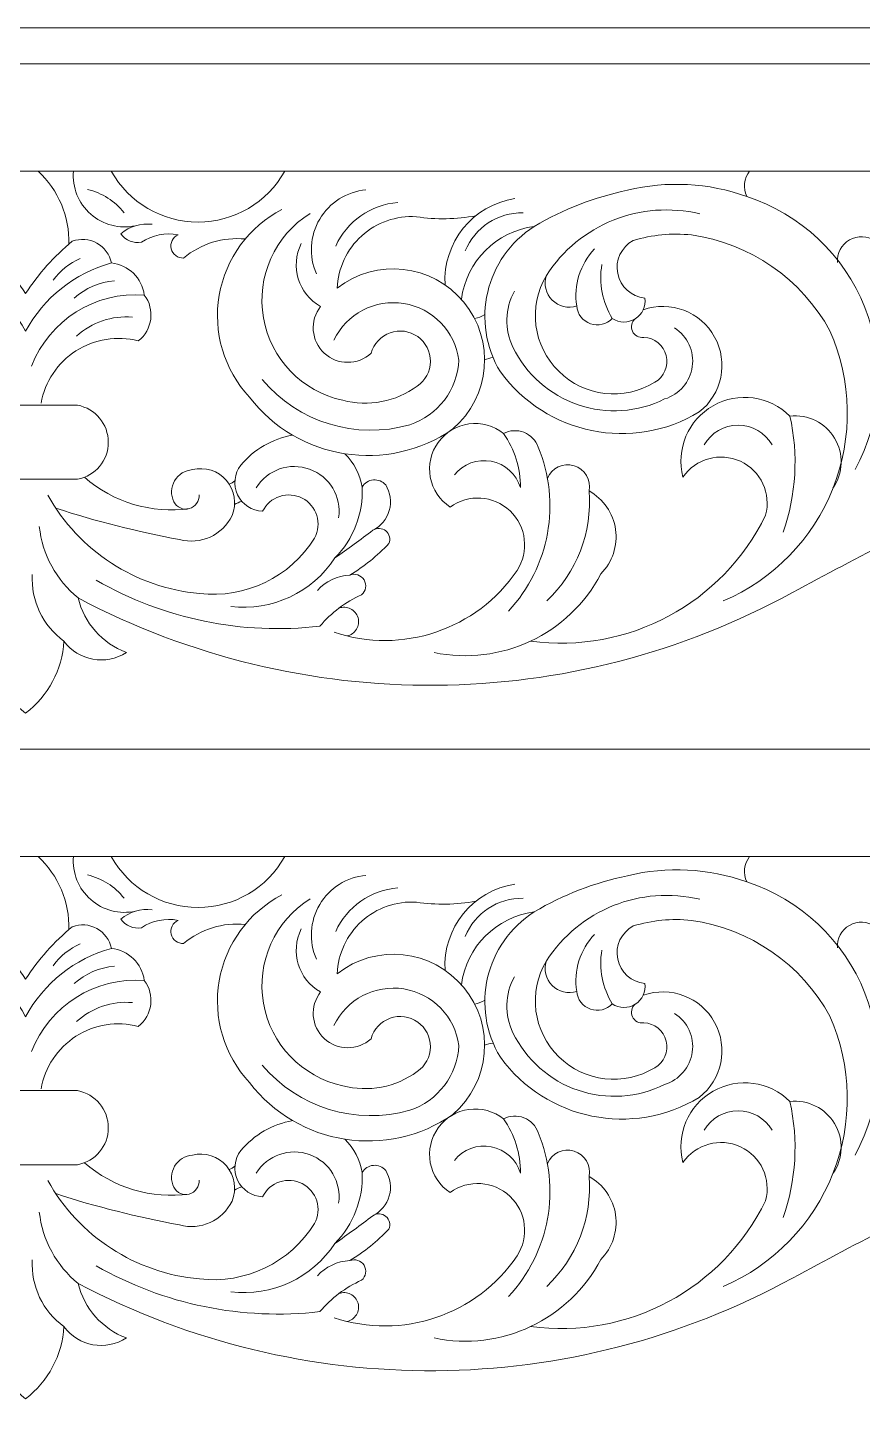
# Model space of a CAD drawing. Header units: millimetres. Extents: x 4866 to 5110, y 114 to 375.
# Drawn here: x 4968.5 to 5014.9, y 297.6 to 374.9 of the extents above; entities that cross this region are included whole.
import ezdxf

# ---------------------------------------------------------------- set-up
doc = ezdxf.new("R2010")
doc.units = ezdxf.units.MM
doc.header["$MEASUREMENT"] = 0
doc.layers.add('SITARA ALL', color=18, linetype='Continuous', true_color=0x000000)

msp = doc.modelspace()

# ---------------------------------------------------------------- linework, layer by layer
at = {"layer": 'SITARA ALL', "lineweight": 9}
for points, knots in [([(4866.449, 374.868), (4866.449, 374.868), (5110.449, 374.868), (5110.449, 374.868), (5110.449, 374.868), (5110.449, 252.868), (5110.449, 252.868), (5110.449, 252.868), (4866.449, 252.868), (4866.449, 252.868), (4866.449, 252.868), (4866.449, 374.868), (4866.449, 374.868)], [0, 0, 0, 0, 0.25, 0.25, 0.25, 0.5, 0.5, 0.5, 0.75, 0.75, 0.75, 1, 1, 1, 1]), ([(4917.691, 366.903), (4917.691, 366.903), (4868.458, 366.903), (4868.458, 366.903), (4868.458, 366.903), (4868.458, 372.868), (4868.458, 372.868), (4868.458, 372.868), (5068.449, 372.868), (5068.449, 372.868), (5068.449, 372.868), (5068.449, 366.903), (5068.449, 366.903), (5068.449, 366.903), (4918.777, 366.903), (4918.777, 366.903)], [0, 0, 0, 0, 0.166667, 0.166667, 0.166667, 0.333333, 0.333333, 0.333333, 0.5, 0.5, 0.5, 0.666667, 0.666667, 0.666667, 1, 1, 1, 1]), ([(4971.083, 366.903), (4971.005, 365.999), (4971.36, 365.113), (4972.04, 364.514), (4972.721, 363.915), (4973.645, 363.675), (4974.531, 363.868)], [0, 0, 0, 0, 0.333333, 0.333333, 0.333333, 1, 1, 1, 1]), ([(4973.183, 366.903), (4974.158, 365.154), (4976.002, 364.071), (4978.004, 364.071), (4980.006, 364.072), (4981.85, 365.154), (4982.825, 366.903)], [0, 0, 0, 0, 0.333333, 0.333333, 0.333333, 1, 1, 1, 1]), ([(4996.685, 363.832), (4998.288, 364.783), (5000.04, 365.461), (5001.866, 365.838), (5004.058, 366.377), (5006.361, 366.257), (5008.486, 365.495)], [0, 0, 0, 0, 0.333333, 0.333333, 0.333333, 1, 1, 1, 1]), ([(5014.509, 350.317), (5016.02, 353.088), (5016.222, 356.385), (5015.057, 359.319), (5013.892, 362.252), (5011.486, 364.515), (5008.486, 365.495), (5008.269, 365.957), (5008.332, 366.502), (5008.648, 366.903)], [0, 0, 0, 0, 0.25, 0.25, 0.25, 0.5, 0.5, 0.5, 1, 1, 1, 1]), ([(4987.335, 365.86), (4986.266, 365.764), (4985.309, 365.16), (4984.764, 364.236), (4984.218, 363.312), (4984.15, 362.183), (4984.583, 361.201)], [0, 0, 0, 0, 0.333333, 0.333333, 0.333333, 1, 1, 1, 1]), ([(4993.447, 364.425), (4992.353, 364.222), (4991.233, 364.203), (4990.134, 364.369), (4989.02, 364.438), (4987.926, 364.055), (4987.098, 363.307), (4986.271, 362.558), (4985.78, 361.508), (4985.736, 360.393), (4987.899, 362.089), (4991.024, 361.744), (4992.771, 359.623), (4994.518, 357.502), (4994.249, 354.37), (4992.17, 352.572), (4988.535, 350.054), (4983.558, 350.838), (4980.863, 354.343), (4979.45, 355.864), (4978.828, 357.96), (4979.182, 360.006), (4979.536, 362.052), (4980.826, 363.817), (4982.668, 364.775)], [0, 0, 0, 0, 0.111111, 0.111111, 0.111111, 0.222222, 0.222222, 0.222222, 0.333333, 0.333333, 0.333333, 0.444444, 0.444444, 0.444444, 0.555556, 0.555556, 0.555556, 0.666667, 0.666667, 0.666667, 0.777778, 0.777778, 0.777778, 1, 1, 1, 1]), ([(4999.043, 359.413), (4998.564, 359.254), (4998.036, 359.379), (4997.679, 359.736), (4997.322, 360.093), (4997.198, 360.622), (4997.358, 361.1), (4999.179, 363.942), (5002.607, 365.317), (5005.889, 364.527)], [0, 0, 0, 0, 0.25, 0.25, 0.25, 0.5, 0.5, 0.5, 1, 1, 1, 1]), ([(4975.454, 363.946), (4974.827, 364.026), (4974.196, 363.834), (4973.721, 363.418), (4973.98, 363.053), (4974.426, 362.87), (4974.866, 362.949), (4975.46, 363.349), (4976.19, 363.497), (4976.893, 363.359), (4976.597, 363.227), (4976.437, 362.903), (4976.513, 362.587), (4976.59, 362.272), (4976.88, 362.056), (4977.204, 362.074), (4978.156, 362.871), (4979.39, 363.252), (4980.626, 363.131)], [0, 0, 0, 0, 0.142857, 0.142857, 0.142857, 0.285714, 0.285714, 0.285714, 0.428571, 0.428571, 0.428571, 0.571429, 0.571429, 0.571429, 0.714286, 0.714286, 0.714286, 1, 1, 1, 1]), ([(4984.231, 364.55), (4982.267, 363.323), (4981.242, 361.03), (4981.64, 358.749), (4982.039, 356.467), (4983.778, 354.656), (4986.042, 354.168), (4987.472, 353.79), (4988.996, 354.079), (4990.187, 354.956), (4990.638, 355.267), (4990.91, 355.777), (4990.915, 356.325), (4990.919, 356.873), (4990.656, 357.388), (4990.209, 357.706), (4989.763, 358.023), (4989.19, 358.103), (4988.674, 357.918), (4988.158, 357.734), (4987.765, 357.31), (4987.62, 356.781), (4986.884, 356.105), (4985.75, 356.109), (4985.017, 356.789), (4984.284, 357.469), (4984.197, 358.599), (4984.816, 359.384), (4983.579, 360.071), (4983.106, 361.615), (4983.743, 362.878)], [0, 0, 0, 0, 0.090909, 0.090909, 0.090909, 0.181818, 0.181818, 0.181818, 0.272727, 0.272727, 0.272727, 0.363636, 0.363636, 0.363636, 0.454545, 0.454545, 0.454545, 0.545455, 0.545455, 0.545455, 0.636364, 0.636364, 0.636364, 0.727273, 0.727273, 0.727273, 0.818182, 0.818182, 0.818182, 1, 1, 1, 1]), ([(5002.733, 359.194), (5004.248, 359.732), (5005.932, 359.09), (5006.706, 357.681), (5007.481, 356.272), (5007.116, 354.507), (5005.85, 353.516), (5002.149, 351.28), (4997.347, 352.254), (4994.801, 355.749), (4993.13, 358.505), (4993.969, 362.095), (4996.685, 363.832), (4994.575, 363.549), (4992.916, 361.892), (4992.634, 359.782)], [0, 0, 0, 0, 0.166667, 0.166667, 0.166667, 0.333333, 0.333333, 0.333333, 0.5, 0.5, 0.5, 0.666667, 0.666667, 0.666667, 1, 1, 1, 1]), ([(5001.02, 358.717), (5001.403, 358.458), (5001.902, 358.449), (5002.293, 358.695), (5002.685, 358.94), (5002.895, 359.393), (5002.829, 359.85), (5002.083, 359.921), (5001.47, 360.473), (5001.321, 361.207), (5001.171, 361.942), (5001.521, 362.688), (5002.18, 363.045), (5003.225, 363.365), (5004.325, 363.47), (5005.412, 363.356), (5008.674, 362.894), (5011.53, 360.919), (5013.114, 358.03), (5014.335, 355.257), (5014.397, 352.111), (5013.287, 349.293), (5012.176, 346.474), (5009.973, 344.209), (5007.189, 343.014)], [0, 0, 0, 0, 0.111111, 0.111111, 0.111111, 0.222222, 0.222222, 0.222222, 0.333333, 0.333333, 0.333333, 0.444444, 0.444444, 0.444444, 0.555556, 0.555556, 0.555556, 0.666667, 0.666667, 0.666667, 0.777778, 0.777778, 0.777778, 1, 1, 1, 1]), ([(5015.619, 363.024), (5015.195, 363.314), (5014.643, 363.335), (5014.198, 363.079), (5013.753, 362.823), (5013.494, 362.335), (5013.532, 361.823)], [0, 0, 0, 0, 0.333333, 0.333333, 0.333333, 1, 1, 1, 1]), ([(4968.754, 356.07), (4969.745, 358.621), (4972.292, 360.224), (4975.021, 360.018), (4974.891, 360.962), (4974.136, 361.696), (4973.189, 361.799), (4973.097, 362.268), (4972.802, 362.673), (4972.384, 362.905), (4971.966, 363.137), (4971.467, 363.173), (4971.02, 363.003), (4970.011, 362.172), (4969.135, 361.192), (4968.423, 360.096), (4967.711, 361.192), (4966.835, 362.172), (4965.827, 363.003), (4965.38, 363.173), (4964.881, 363.137), (4964.462, 362.905), (4964.044, 362.673), (4963.75, 362.268), (4963.657, 361.799), (4965.697, 361.236), (4967.418, 359.863), (4968.423, 358.002), (4969.427, 359.864), (4971.15, 361.235), (4973.189, 361.799)], [0, 0, 0, 0, 0.090909, 0.090909, 0.090909, 0.181818, 0.181818, 0.181818, 0.272727, 0.272727, 0.272727, 0.363636, 0.363636, 0.363636, 0.454545, 0.454545, 0.454545, 0.545455, 0.545455, 0.545455, 0.636364, 0.636364, 0.636364, 0.727273, 0.727273, 0.727273, 0.818182, 0.818182, 0.818182, 1, 1, 1, 1]), ([(5000.439, 361.707), (5000.268, 360.672), (5000.474, 359.612), (5001.02, 358.717), (5000.709, 358.388), (5000.233, 358.274), (4999.806, 358.424), (4999.379, 358.574), (4999.08, 358.962), (4999.043, 359.413), (4998.865, 360.564), (4999.23, 361.733), (5000.032, 362.578)], [0, 0, 0, 0, 0.2, 0.2, 0.2, 0.4, 0.4, 0.4, 0.6, 0.6, 0.6, 1, 1, 1, 1]), ([(4997.358, 361.1), (4996.334, 359.378), (4996.616, 357.182), (4998.043, 355.777), (4999.471, 354.371), (5001.67, 354.119), (5003.377, 355.169), (5003.897, 355.463), (5004.159, 356.067), (5004.017, 356.648), (5003.874, 357.229), (5003.364, 357.645), (5002.766, 357.665), (5002.506, 357.624), (5002.25, 357.761), (5002.139, 358.001), (5002.029, 358.24), (5002.092, 358.524), (5002.293, 358.695)], [0, 0, 0, 0, 0.142857, 0.142857, 0.142857, 0.285714, 0.285714, 0.285714, 0.428571, 0.428571, 0.428571, 0.571429, 0.571429, 0.571429, 0.714286, 0.714286, 0.714286, 1, 1, 1, 1]), ([(4995.578, 360.227), (4995.053, 359.26), (4995.025, 358.102), (4995.502, 357.111), (4996.233, 355.606), (4997.536, 354.455), (4999.121, 353.917), (5000.705, 353.378), (5002.432, 353.492), (5003.929, 354.24), (5004.748, 354.489), (5005.347, 355.19), (5005.466, 356.038), (5005.584, 356.885), (5005.2, 357.724), (5004.481, 358.188)], [0, 0, 0, 0, 0.166667, 0.166667, 0.166667, 0.333333, 0.333333, 0.333333, 0.5, 0.5, 0.5, 0.666667, 0.666667, 0.666667, 1, 1, 1, 1]), ([(4975.021, 360.018), (4975.625, 359.219), (4975.474, 358.081), (4974.683, 357.466), (4973.504, 357.773), (4972.251, 357.573), (4971.225, 356.914), (4970.2, 356.256), (4969.497, 355.2), (4969.284, 354)], [0, 0, 0, 0, 0.25, 0.25, 0.25, 0.5, 0.5, 0.5, 1, 1, 1, 1]), ([(4981.569, 355.316), (4983.573, 352.94), (4986.779, 351.956), (4989.77, 352.802), (4991.335, 353.324), (4992.417, 354.752), (4992.494, 356.4), (4992.283, 358.009), (4991.042, 359.289), (4989.438, 359.545), (4987.835, 359.801), (4986.255, 358.975), (4985.553, 357.511)], [0, 0, 0, 0, 0.2, 0.2, 0.2, 0.4, 0.4, 0.4, 0.6, 0.6, 0.6, 1, 1, 1, 1]), ([(4996.482, 340.782), (5001.89, 340.053), (5007.151, 342.869), (5009.536, 347.777), (5009.862, 348.984), (5009.273, 350.25), (5008.138, 350.775), (5007.002, 351.299), (5005.656, 350.931), (5004.948, 349.9), (5004.546, 351.447), (5005.233, 353.073), (5006.621, 353.865), (5008.009, 354.658), (5009.758, 354.421), (5010.887, 353.289), (5011.371, 351.147), (5011.24, 348.911), (5010.51, 346.84)], [0, 0, 0, 0, 0.142857, 0.142857, 0.142857, 0.285714, 0.285714, 0.285714, 0.428571, 0.428571, 0.428571, 0.571429, 0.571429, 0.571429, 0.714286, 0.714286, 0.714286, 1, 1, 1, 1]), ([(4965.536, 353.894), (4965.536, 353.894), (4971.311, 353.894), (4971.311, 353.894), (4972.301, 353.709), (4973.02, 352.843), (4973.02, 351.834), (4973.021, 350.826), (4972.301, 349.961), (4971.311, 349.775), (4971.311, 349.775), (4965.536, 349.775), (4965.536, 349.775), (4964.545, 349.96), (4963.826, 350.826), (4963.826, 351.834), (4963.825, 352.843), (4964.545, 353.708), (4965.536, 353.894)], [0, 0, 0, 0, 0.166667, 0.166667, 0.166667, 0.333333, 0.333333, 0.333333, 0.5, 0.5, 0.5, 0.666667, 0.666667, 0.666667, 0.833333, 0.833333, 0.833333, 1, 1, 1, 1]), ([(5013.281, 349.287), (5013.852, 350.114), (5013.888, 351.197), (5013.372, 352.059), (5012.856, 352.921), (5011.885, 353.402), (5010.887, 353.289)], [0, 0, 0, 0, 0.333333, 0.333333, 0.333333, 1, 1, 1, 1]), ([(4968.798, 344.483), (4968.716, 343.029), (4969.377, 341.634), (4970.555, 340.778), (4971.364, 339.684), (4972.883, 339.409), (4974.023, 340.152), (4972.682, 340.653), (4971.677, 341.788), (4971.34, 343.179), (4983.787, 336.607), (4998.688, 336.716), (5011.031, 343.48), (5014.695, 345.47), (5018.406, 347.372), (5022.161, 349.184), (5028.196, 351.826), (5035.238, 350.513), (5039.921, 345.88), (5040.705, 346.347), (5041.064, 347.29), (5040.789, 348.159), (5039.887, 351.049), (5037.032, 352.863), (5034.033, 352.444), (5031.319, 352.297), (5028.62, 351.951), (5025.956, 351.41)], [0, 0, 0, 0, 0.1, 0.1, 0.1, 0.2, 0.2, 0.2, 0.3, 0.3, 0.3, 0.4, 0.4, 0.4, 0.5, 0.5, 0.5, 0.6, 0.6, 0.6, 0.7, 0.7, 0.7, 0.8, 0.8, 0.8, 1, 1, 1, 1]), ([(4985.562, 341.276), (4989.339, 340.013), (4993.491, 341.412), (4995.727, 344.707), (4996.414, 345.762), (4996.251, 347.154), (4995.337, 348.019), (4994.424, 348.884), (4993.025, 348.975), (4992.009, 348.233), (4991.432, 348.612), (4991.035, 349.211), (4990.91, 349.89), (4990.786, 350.57), (4990.945, 351.271), (4991.35, 351.83), (4991.755, 352.39), (4992.373, 352.759), (4993.057, 352.852), (4993.742, 352.945), (4994.435, 352.753), (4994.974, 352.322), (4995.326, 352.507), (4995.741, 352.53), (4996.111, 352.386), (4996.481, 352.241), (4996.77, 351.944), (4996.904, 351.57), (4998.186, 348.471), (4997.54, 344.907), (4995.257, 342.451)], [0, 0, 0, 0, 0.090909, 0.090909, 0.090909, 0.181818, 0.181818, 0.181818, 0.272727, 0.272727, 0.272727, 0.363636, 0.363636, 0.363636, 0.454545, 0.454545, 0.454545, 0.545455, 0.545455, 0.545455, 0.636364, 0.636364, 0.636364, 0.727273, 0.727273, 0.727273, 0.818182, 0.818182, 0.818182, 1, 1, 1, 1]), ([(5009.897, 351.689), (5009.509, 352.364), (5008.79, 352.78), (5008.011, 352.78), (5007.233, 352.779), (5006.514, 352.364), (5006.126, 351.689)], [0, 0, 0, 0, 0.333333, 0.333333, 0.333333, 1, 1, 1, 1]), ([(4969.655, 348.902), (4971.386, 345.794), (4974.541, 343.745), (4978.085, 343.432), (4980.635, 343.132), (4983.127, 344.331), (4984.48, 346.513), (4984.687, 346.897), (4984.731, 347.348), (4984.602, 347.764), (4984.473, 348.181), (4984.182, 348.528), (4983.795, 348.728), (4983.407, 348.927), (4982.955, 348.963), (4982.541, 348.825), (4982.127, 348.688), (4981.786, 348.391), (4981.594, 347.999), (4980.996, 348.019), (4980.459, 348.373), (4980.204, 348.914), (4979.948, 349.455), (4980.018, 350.094), (4980.382, 350.568), (4981.118, 351.442), (4982.139, 352.03), (4983.264, 352.229)], [0, 0, 0, 0, 0.1, 0.1, 0.1, 0.2, 0.2, 0.2, 0.3, 0.3, 0.3, 0.4, 0.4, 0.4, 0.5, 0.5, 0.5, 0.6, 0.6, 0.6, 0.7, 0.7, 0.7, 0.8, 0.8, 0.8, 1, 1, 1, 1]), ([(4992.245, 350.019), (4992.734, 350.632), (4993.523, 350.923), (4994.293, 350.776), (4995.063, 350.628), (4995.688, 350.064), (4995.916, 349.314), (4995.929, 350.391), (4995.6, 351.444), (4994.974, 352.322)], [0, 0, 0, 0, 0.25, 0.25, 0.25, 0.5, 0.5, 0.5, 1, 1, 1, 1]), ([(4986.433, 344.447), (4987.232, 344.934), (4987.963, 345.524), (4988.608, 346.202), (4988.714, 346.448), (4988.646, 346.734), (4988.44, 346.905), (4988.234, 347.076), (4987.94, 347.092), (4987.718, 346.943), (4987.025, 346.418), (4986.323, 345.904), (4985.612, 345.402), (4986.64, 346.45), (4987.187, 347.876), (4987.125, 349.342), (4986.998, 350.044), (4986.663, 350.69), (4986.162, 351.198)], [0, 0, 0, 0, 0.142857, 0.142857, 0.142857, 0.285714, 0.285714, 0.285714, 0.428571, 0.428571, 0.428571, 0.571429, 0.571429, 0.571429, 0.714286, 0.714286, 0.714286, 1, 1, 1, 1]), ([(4978.062, 348.914), (4978.086, 348.562), (4977.859, 348.241), (4977.52, 348.146), (4977.18, 348.051), (4976.82, 348.208), (4976.658, 348.522), (4976.479, 348.896), (4976.497, 349.336), (4976.706, 349.694), (4976.915, 350.052), (4977.289, 350.284), (4977.703, 350.312), (4978.393, 350.482), (4979.121, 350.249), (4979.584, 349.71), (4980.047, 349.171), (4980.167, 348.417), (4979.895, 347.761), (4979.373, 346.668), (4978.14, 346.107), (4976.973, 346.431), (4974.647, 346.859), (4972.352, 347.439), (4970.102, 348.169)], [0, 0, 0, 0, 0.111111, 0.111111, 0.111111, 0.222222, 0.222222, 0.222222, 0.333333, 0.333333, 0.333333, 0.444444, 0.444444, 0.444444, 0.555556, 0.555556, 0.555556, 0.666667, 0.666667, 0.666667, 0.777778, 0.777778, 0.777778, 1, 1, 1, 1]), ([(4985.818, 347.642), (4985.986, 348.81), (4985.314, 349.935), (4984.204, 350.337), (4983.095, 350.74), (4981.857, 350.31), (4981.237, 349.306)], [0, 0, 0, 0, 0.333333, 0.333333, 0.333333, 1, 1, 1, 1]), ([(4991.115, 340.148), (4994.837, 339.375), (4998.618, 341.155), (5000.387, 344.519), (5001.03, 345.169), (5001.331, 346.081), (5001.202, 346.986), (5001.072, 347.891), (5000.527, 348.683), (4999.728, 349.126), (4999.853, 349.74), (4999.493, 350.348), (4998.894, 350.532), (4998.295, 350.716), (4997.655, 350.416), (4997.414, 349.838)], [0, 0, 0, 0, 0.166667, 0.166667, 0.166667, 0.333333, 0.333333, 0.333333, 0.5, 0.5, 0.5, 0.666667, 0.666667, 0.666667, 1, 1, 1, 1]), ([(4987.125, 349.342), (4987.254, 349.569), (4987.486, 349.718), (4987.746, 349.742), (4988.006, 349.766), (4988.262, 349.66), (4988.43, 349.461), (4988.693, 349.038), (4988.766, 348.524), (4988.631, 348.044), (4988.495, 347.565), (4988.164, 347.165), (4987.718, 346.943)], [0, 0, 0, 0, 0.2, 0.2, 0.2, 0.4, 0.4, 0.4, 0.6, 0.6, 0.6, 1, 1, 1, 1]), ([(4970.555, 340.778), (4970.463, 339.196), (4969.684, 337.733), (4968.423, 336.773), (4967.162, 337.732), (4966.384, 339.196), (4966.291, 340.778), (4965.484, 339.684), (4963.962, 339.411), (4962.823, 340.152), (4964.165, 340.654), (4965.17, 341.787), (4965.507, 343.179), (4966.716, 344.169), (4967.489, 345.593), (4967.66, 347.147)], [0, 0, 0, 0, 0.166667, 0.166667, 0.166667, 0.333333, 0.333333, 0.333333, 0.5, 0.5, 0.5, 0.666667, 0.666667, 0.666667, 1, 1, 1, 1]), ([(4972.348, 344.161), (4976.114, 342.006), (4980.467, 341.112), (4984.777, 341.612), (4985.407, 342.363), (4986.2, 342.961), (4987.095, 343.36), (4987.337, 343.565), (4987.394, 343.915), (4987.228, 344.186), (4987.063, 344.457), (4986.726, 344.567), (4986.433, 344.447), (4985.744, 344.414), (4985.097, 344.108), (4984.635, 343.596)], [0, 0, 0, 0, 0.166667, 0.166667, 0.166667, 0.333333, 0.333333, 0.333333, 0.5, 0.5, 0.5, 0.666667, 0.666667, 0.666667, 1, 1, 1, 1]), ([(4986.275, 341.07), (4986.496, 341.114), (4986.689, 341.248), (4986.806, 341.44), (4986.923, 341.632), (4986.955, 341.865), (4986.894, 342.081), (4986.832, 342.298), (4986.684, 342.479), (4986.483, 342.581), (4986.282, 342.683), (4986.048, 342.696), (4985.837, 342.618)], [0, 0, 0, 0, 0.2, 0.2, 0.2, 0.4, 0.4, 0.4, 0.6, 0.6, 0.6, 1, 1, 1, 1]), ([(4917.691, 328.808), (4917.691, 328.808), (4868.458, 328.808), (4868.458, 328.808), (4868.458, 328.808), (4868.458, 334.773), (4868.458, 334.773), (4868.458, 334.773), (5068.449, 334.773), (5068.449, 334.773), (5068.449, 334.773), (5068.449, 328.808), (5068.449, 328.808), (5068.449, 328.808), (4918.777, 328.808), (4918.777, 328.808)], [0, 0, 0, 0, 0.166667, 0.166667, 0.166667, 0.333333, 0.333333, 0.333333, 0.5, 0.5, 0.5, 0.666667, 0.666667, 0.666667, 1, 1, 1, 1]), ([(4971.083, 328.808), (4971.005, 327.904), (4971.36, 327.018), (4972.04, 326.419), (4972.721, 325.82), (4973.645, 325.58), (4974.531, 325.773)], [0, 0, 0, 0, 0.333333, 0.333333, 0.333333, 1, 1, 1, 1]), ([(4973.183, 328.808), (4974.158, 327.059), (4976.002, 325.976), (4978.004, 325.976), (4980.006, 325.977), (4981.85, 327.059), (4982.825, 328.808)], [0, 0, 0, 0, 0.333333, 0.333333, 0.333333, 1, 1, 1, 1]), ([(5008.648, 328.808), (5008.332, 328.407), (5008.269, 327.862), (5008.486, 327.4), (5011.484, 326.42), (5013.893, 324.156), (5015.057, 321.224), (5016.221, 318.292), (5016.019, 314.992), (5014.509, 312.222)], [0, 0, 0, 0, 0.25, 0.25, 0.25, 0.5, 0.5, 0.5, 1, 1, 1, 1]), ([(4987.335, 327.765), (4986.266, 327.669), (4985.309, 327.065), (4984.764, 326.141), (4984.218, 325.217), (4984.15, 324.088), (4984.583, 323.106)], [0, 0, 0, 0, 0.333333, 0.333333, 0.333333, 1, 1, 1, 1]), ([(4996.685, 325.737), (4998.288, 326.688), (5000.04, 327.366), (5001.866, 327.743), (5004.058, 328.282), (5006.361, 328.162), (5008.486, 327.4)], [0, 0, 0, 0, 0.333333, 0.333333, 0.333333, 1, 1, 1, 1]), ([(5005.889, 326.432), (5002.604, 327.223), (4999.181, 325.85), (4997.358, 323.005), (4997.198, 322.526), (4997.322, 321.998), (4997.679, 321.641), (4998.036, 321.283), (4998.564, 321.158), (4999.043, 321.318)], [0, 0, 0, 0, 0.25, 0.25, 0.25, 0.5, 0.5, 0.5, 1, 1, 1, 1]), ([(4982.668, 326.68), (4980.825, 325.721), (4979.536, 323.959), (4979.182, 321.911), (4978.828, 319.864), (4979.449, 317.77), (4980.863, 316.248), (4983.561, 312.738), (4988.53, 311.956), (4992.17, 314.477), (4994.251, 316.277), (4994.52, 319.404), (4992.771, 321.528), (4991.022, 323.652), (4987.902, 323.996), (4985.736, 322.298), (4985.78, 323.413), (4986.271, 324.463), (4987.098, 325.211), (4987.926, 325.959), (4989.02, 326.342), (4990.134, 326.274), (4991.234, 326.108), (4992.353, 326.127), (4993.447, 326.33)], [0, 0, 0, 0, 0.111111, 0.111111, 0.111111, 0.222222, 0.222222, 0.222222, 0.333333, 0.333333, 0.333333, 0.444444, 0.444444, 0.444444, 0.555556, 0.555556, 0.555556, 0.666667, 0.666667, 0.666667, 0.777778, 0.777778, 0.777778, 1, 1, 1, 1]), ([(4983.743, 324.783), (4983.106, 323.518), (4983.578, 321.977), (4984.816, 321.289), (4984.197, 320.503), (4984.283, 319.374), (4985.017, 318.694), (4985.751, 318.013), (4986.883, 318.009), (4987.62, 318.686), (4987.765, 319.215), (4988.158, 319.639), (4988.674, 319.823), (4989.19, 320.007), (4989.763, 319.928), (4990.209, 319.611), (4990.656, 319.293), (4990.919, 318.778), (4990.915, 318.23), (4990.91, 317.683), (4990.638, 317.171), (4990.187, 316.861), (4988.996, 315.985), (4987.471, 315.695), (4986.042, 316.073), (4983.78, 316.561), (4982.039, 318.374), (4981.64, 320.654), (4981.242, 322.934), (4982.269, 325.229), (4984.231, 326.455)], [0, 0, 0, 0, 0.090909, 0.090909, 0.090909, 0.181818, 0.181818, 0.181818, 0.272727, 0.272727, 0.272727, 0.363636, 0.363636, 0.363636, 0.454545, 0.454545, 0.454545, 0.545455, 0.545455, 0.545455, 0.636364, 0.636364, 0.636364, 0.727273, 0.727273, 0.727273, 0.818182, 0.818182, 0.818182, 1, 1, 1, 1]), ([(4980.626, 325.036), (4979.389, 325.157), (4978.156, 324.777), (4977.204, 323.979), (4976.88, 323.961), (4976.59, 324.177), (4976.513, 324.492), (4976.437, 324.807), (4976.597, 325.132), (4976.893, 325.264), (4976.19, 325.402), (4975.461, 325.254), (4974.866, 324.853), (4974.426, 324.775), (4973.979, 324.958), (4973.721, 325.323), (4974.196, 325.739), (4974.827, 325.931), (4975.454, 325.851)], [0, 0, 0, 0, 0.142857, 0.142857, 0.142857, 0.285714, 0.285714, 0.285714, 0.428571, 0.428571, 0.428571, 0.571429, 0.571429, 0.571429, 0.714286, 0.714286, 0.714286, 1, 1, 1, 1]), ([(4992.634, 321.687), (4992.916, 323.795), (4994.577, 325.454), (4996.685, 325.737), (4993.966, 323.998), (4993.128, 320.414), (4994.801, 317.654), (4997.35, 314.155), (5002.145, 313.182), (5005.85, 315.421), (5007.118, 316.413), (5007.481, 318.175), (5006.706, 319.586), (5005.931, 320.996), (5004.25, 321.638), (5002.733, 321.099)], [0, 0, 0, 0, 0.166667, 0.166667, 0.166667, 0.333333, 0.333333, 0.333333, 0.5, 0.5, 0.5, 0.666667, 0.666667, 0.666667, 1, 1, 1, 1]), ([(5007.189, 304.919), (5009.976, 306.116), (5012.169, 308.377), (5013.281, 311.2), (5014.392, 314.022), (5014.336, 317.158), (5013.114, 319.935), (5011.529, 322.825), (5008.676, 324.799), (5005.412, 325.261), (5004.324, 325.375), (5003.225, 325.27), (5002.18, 324.95), (5001.52, 324.593), (5001.171, 323.847), (5001.321, 323.112), (5001.47, 322.377), (5002.082, 321.826), (5002.829, 321.755), (5002.895, 321.298), (5002.685, 320.845), (5002.293, 320.599), (5001.902, 320.354), (5001.403, 320.363), (5001.02, 320.622)], [0, 0, 0, 0, 0.111111, 0.111111, 0.111111, 0.222222, 0.222222, 0.222222, 0.333333, 0.333333, 0.333333, 0.444444, 0.444444, 0.444444, 0.555556, 0.555556, 0.555556, 0.666667, 0.666667, 0.666667, 0.777778, 0.777778, 0.777778, 1, 1, 1, 1]), ([(4963.657, 323.704), (4963.75, 324.173), (4964.044, 324.578), (4964.462, 324.81), (4964.88, 325.042), (4965.38, 325.078), (4965.827, 324.908), (4966.835, 324.077), (4967.711, 323.097), (4968.423, 322.001), (4969.135, 323.097), (4970.011, 324.077), (4971.02, 324.908), (4971.467, 325.078), (4971.966, 325.042), (4972.384, 324.81), (4972.802, 324.578), (4973.097, 324.173), (4973.189, 323.704), (4974.135, 323.601), (4974.891, 322.866), (4975.021, 321.923)], [0, 0, 0, 0, 0.125, 0.125, 0.125, 0.25, 0.25, 0.25, 0.375, 0.375, 0.375, 0.5, 0.5, 0.5, 0.625, 0.625, 0.625, 0.75, 0.75, 0.75, 1, 1, 1, 1]), ([(5015.619, 324.929), (5015.195, 325.219), (5014.643, 325.24), (5014.198, 324.984), (5013.753, 324.728), (5013.494, 324.24), (5013.532, 323.728)], [0, 0, 0, 0, 0.333333, 0.333333, 0.333333, 1, 1, 1, 1]), ([(5000.439, 323.612), (5000.268, 322.577), (5000.474, 321.517), (5001.02, 320.622), (5000.709, 320.293), (5000.233, 320.179), (4999.806, 320.329), (4999.379, 320.479), (4999.08, 320.867), (4999.043, 321.318), (4998.865, 322.469), (4999.23, 323.638), (5000.032, 324.483)], [0, 0, 0, 0, 0.2, 0.2, 0.2, 0.4, 0.4, 0.4, 0.6, 0.6, 0.6, 1, 1, 1, 1]), ([(4961.826, 321.923), (4961.955, 322.866), (4962.711, 323.601), (4963.657, 323.704), (4965.697, 323.141), (4967.418, 321.768), (4968.423, 319.907), (4969.427, 321.769), (4971.15, 323.14), (4973.189, 323.704)], [0, 0, 0, 0, 0.25, 0.25, 0.25, 0.5, 0.5, 0.5, 1, 1, 1, 1]), ([(4997.358, 323.005), (4996.334, 321.283), (4996.616, 319.087), (4998.043, 317.681), (4999.471, 316.276), (5001.67, 316.024), (5003.377, 317.074), (5003.897, 317.368), (5004.159, 317.972), (5004.017, 318.553), (5003.874, 319.134), (5003.364, 319.55), (5002.766, 319.57), (5002.506, 319.529), (5002.25, 319.666), (5002.139, 319.906), (5002.029, 320.145), (5002.092, 320.429), (5002.293, 320.6)], [0, 0, 0, 0, 0.142857, 0.142857, 0.142857, 0.285714, 0.285714, 0.285714, 0.428571, 0.428571, 0.428571, 0.571429, 0.571429, 0.571429, 0.714286, 0.714286, 0.714286, 1, 1, 1, 1]), ([(4968.754, 317.975), (4969.745, 320.526), (4972.292, 322.129), (4975.021, 321.923), (4975.625, 321.124), (4975.474, 319.986), (4974.683, 319.371), (4973.504, 319.678), (4972.251, 319.478), (4971.225, 318.819), (4970.2, 318.161), (4969.497, 317.105), (4969.284, 315.905)], [0, 0, 0, 0, 0.2, 0.2, 0.2, 0.4, 0.4, 0.4, 0.6, 0.6, 0.6, 1, 1, 1, 1]), ([(4981.569, 317.221), (4983.573, 314.845), (4986.779, 313.861), (4989.77, 314.707), (4991.335, 315.229), (4992.417, 316.657), (4992.494, 318.305), (4992.283, 319.914), (4991.042, 321.194), (4989.438, 321.45), (4987.835, 321.706), (4986.255, 320.88), (4985.553, 319.416)], [0, 0, 0, 0, 0.2, 0.2, 0.2, 0.4, 0.4, 0.4, 0.6, 0.6, 0.6, 1, 1, 1, 1]), ([(5004.481, 320.093), (5005.2, 319.629), (5005.584, 318.79), (5005.466, 317.943), (5005.347, 317.096), (5004.747, 316.394), (5003.929, 316.145), (5002.434, 315.398), (5000.702, 315.28), (4999.119, 315.818), (4997.537, 316.357), (4996.232, 317.513), (4995.502, 319.016), (4995.025, 320.006), (4995.054, 321.166), (4995.578, 322.132)], [0, 0, 0, 0, 0.166667, 0.166667, 0.166667, 0.333333, 0.333333, 0.333333, 0.5, 0.5, 0.5, 0.666667, 0.666667, 0.666667, 1, 1, 1, 1]), ([(5013.281, 311.192), (5013.852, 312.019), (5013.888, 313.102), (5013.372, 313.964), (5012.856, 314.826), (5011.885, 315.307), (5010.887, 315.194), (5009.757, 316.327), (5008.011, 316.564), (5006.621, 315.77), (5005.232, 314.977), (5004.546, 313.354), (5004.948, 311.805), (5005.655, 312.835), (5007.004, 313.204), (5008.138, 312.68), (5009.272, 312.156), (5009.862, 310.888), (5009.536, 309.682), (5007.154, 304.779), (5001.885, 301.959), (4996.482, 302.687)], [0, 0, 0, 0, 0.125, 0.125, 0.125, 0.25, 0.25, 0.25, 0.375, 0.375, 0.375, 0.5, 0.5, 0.5, 0.625, 0.625, 0.625, 0.75, 0.75, 0.75, 1, 1, 1, 1]), ([(4965.536, 315.799), (4964.544, 315.613), (4963.825, 314.749), (4963.826, 313.739), (4963.826, 312.73), (4964.544, 311.865), (4965.536, 311.68), (4965.536, 311.68), (4971.311, 311.68), (4971.311, 311.68), (4972.302, 311.866), (4973.021, 312.73), (4973.02, 313.739), (4973.02, 314.749), (4972.303, 315.614), (4971.311, 315.799), (4971.311, 315.799), (4965.536, 315.799), (4965.536, 315.799)], [0, 0, 0, 0, 0.166667, 0.166667, 0.166667, 0.333333, 0.333333, 0.333333, 0.5, 0.5, 0.5, 0.666667, 0.666667, 0.666667, 0.833333, 0.833333, 0.833333, 1, 1, 1, 1]), ([(4971.34, 305.084), (4983.787, 298.512), (4998.688, 298.621), (5011.031, 305.385), (5014.695, 307.375), (5018.406, 309.277), (5022.161, 311.089), (5028.196, 313.731), (5035.238, 312.418), (5039.921, 307.785), (5040.705, 308.252), (5041.064, 309.195), (5040.789, 310.064), (5039.887, 312.954), (5037.032, 314.768), (5034.033, 314.349), (5031.319, 314.202), (5028.62, 313.856), (5025.956, 313.315)], [0, 0, 0, 0, 0.142857, 0.142857, 0.142857, 0.285714, 0.285714, 0.285714, 0.428571, 0.428571, 0.428571, 0.571429, 0.571429, 0.571429, 0.714286, 0.714286, 0.714286, 1, 1, 1, 1]), ([(4995.257, 304.356), (4997.542, 306.814), (4998.187, 310.374), (4996.904, 313.475), (4996.77, 313.849), (4996.481, 314.146), (4996.111, 314.291), (4995.74, 314.435), (4995.326, 314.412), (4994.974, 314.227), (4994.434, 314.658), (4993.742, 314.85), (4993.057, 314.757), (4992.372, 314.664), (4991.756, 314.295), (4991.35, 313.735), (4990.945, 313.176), (4990.785, 312.475), (4990.91, 311.795), (4991.035, 311.116), (4991.432, 310.517), (4992.009, 310.138), (4993.024, 310.879), (4994.425, 310.789), (4995.337, 309.924), (4996.25, 309.06), (4996.413, 307.665), (4995.727, 306.612), (4993.493, 303.32), (4989.335, 301.919), (4985.562, 303.181)], [0, 0, 0, 0, 0.090909, 0.090909, 0.090909, 0.181818, 0.181818, 0.181818, 0.272727, 0.272727, 0.272727, 0.363636, 0.363636, 0.363636, 0.454545, 0.454545, 0.454545, 0.545455, 0.545455, 0.545455, 0.636364, 0.636364, 0.636364, 0.727273, 0.727273, 0.727273, 0.818182, 0.818182, 0.818182, 1, 1, 1, 1]), ([(5009.897, 313.594), (5009.509, 314.269), (5008.79, 314.685), (5008.011, 314.685), (5007.233, 314.684), (5006.514, 314.269), (5006.126, 313.594)], [0, 0, 0, 0, 0.333333, 0.333333, 0.333333, 1, 1, 1, 1]), ([(4983.264, 314.134), (4982.138, 313.935), (4981.119, 313.347), (4980.382, 312.473), (4980.017, 311.998), (4979.948, 311.36), (4980.204, 310.819), (4980.459, 310.277), (4980.996, 309.924), (4981.594, 309.904), (4981.786, 310.295), (4982.127, 310.593), (4982.541, 310.73), (4982.955, 310.868), (4983.407, 310.832), (4983.795, 310.633), (4984.182, 310.433), (4984.473, 310.086), (4984.602, 309.669), (4984.731, 309.253), (4984.687, 308.802), (4984.48, 308.418), (4983.128, 306.238), (4980.633, 305.037), (4978.085, 305.337), (4974.543, 305.65), (4971.385, 307.701), (4969.655, 310.807)], [0, 0, 0, 0, 0.1, 0.1, 0.1, 0.2, 0.2, 0.2, 0.3, 0.3, 0.3, 0.4, 0.4, 0.4, 0.5, 0.5, 0.5, 0.6, 0.6, 0.6, 0.7, 0.7, 0.7, 0.8, 0.8, 0.8, 1, 1, 1, 1]), ([(4994.974, 314.227), (4995.599, 313.35), (4995.929, 312.296), (4995.916, 311.219), (4995.688, 311.97), (4995.064, 312.533), (4994.293, 312.681), (4993.523, 312.829), (4992.734, 312.538), (4992.245, 311.924)], [0, 0, 0, 0, 0.25, 0.25, 0.25, 0.5, 0.5, 0.5, 1, 1, 1, 1]), ([(4985.612, 307.307), (4986.64, 308.355), (4987.187, 309.781), (4987.125, 311.247), (4986.998, 311.949), (4986.663, 312.595), (4986.162, 313.103)], [0, 0, 0, 0, 0.333333, 0.333333, 0.333333, 1, 1, 1, 1]), ([(4970.102, 310.074), (4972.352, 309.344), (4974.647, 308.764), (4976.973, 308.336), (4978.141, 308.012), (4979.373, 308.571), (4979.895, 309.666), (4980.167, 310.322), (4980.047, 311.076), (4979.584, 311.615), (4979.12, 312.154), (4978.394, 312.387), (4977.703, 312.217), (4977.289, 312.189), (4976.916, 311.958), (4976.706, 311.599), (4976.497, 311.24), (4976.479, 310.802), (4976.658, 310.427), (4976.82, 310.113), (4977.179, 309.956), (4977.52, 310.051), (4977.86, 310.146), (4978.086, 310.466), (4978.062, 310.819)], [0, 0, 0, 0, 0.111111, 0.111111, 0.111111, 0.222222, 0.222222, 0.222222, 0.333333, 0.333333, 0.333333, 0.444444, 0.444444, 0.444444, 0.555556, 0.555556, 0.555556, 0.666667, 0.666667, 0.666667, 0.777778, 0.777778, 0.777778, 1, 1, 1, 1]), ([(4985.818, 309.547), (4985.986, 310.715), (4985.314, 311.84), (4984.204, 312.242), (4983.095, 312.645), (4981.857, 312.215), (4981.237, 311.211)], [0, 0, 0, 0, 0.333333, 0.333333, 0.333333, 1, 1, 1, 1]), ([(4999.728, 311.031), (4999.853, 311.645), (4999.493, 312.253), (4998.894, 312.437), (4998.295, 312.621), (4997.655, 312.321), (4997.414, 311.743)], [0, 0, 0, 0, 0.333333, 0.333333, 0.333333, 1, 1, 1, 1]), ([(4987.718, 308.848), (4988.164, 309.07), (4988.495, 309.47), (4988.631, 309.949), (4988.766, 310.429), (4988.693, 310.943), (4988.43, 311.366), (4988.262, 311.566), (4988.007, 311.67), (4987.746, 311.647), (4987.486, 311.623), (4987.254, 311.474), (4987.125, 311.247)], [0, 0, 0, 0, 0.2, 0.2, 0.2, 0.4, 0.4, 0.4, 0.6, 0.6, 0.6, 1, 1, 1, 1]), ([(4991.115, 302.053), (4994.837, 301.28), (4998.618, 303.06), (5000.387, 306.424), (5001.03, 307.074), (5001.331, 307.986), (5001.202, 308.891), (5001.072, 309.796), (5000.527, 310.588), (4999.728, 311.031), (4999.916, 308.742), (4999.049, 306.491), (4997.375, 304.92)], [0, 0, 0, 0, 0.2, 0.2, 0.2, 0.4, 0.4, 0.4, 0.6, 0.6, 0.6, 1, 1, 1, 1]), ([(4968.798, 306.388), (4968.716, 304.934), (4969.377, 303.539), (4970.555, 302.683), (4971.364, 301.589), (4972.883, 301.314), (4974.023, 302.057), (4972.682, 302.558), (4971.677, 303.693), (4971.34, 305.084), (4970.131, 306.074), (4969.358, 307.499), (4969.186, 309.052)], [0, 0, 0, 0, 0.2, 0.2, 0.2, 0.4, 0.4, 0.4, 0.6, 0.6, 0.6, 1, 1, 1, 1]), ([(4979.828, 304.612), (4982.112, 304.343), (4984.35, 305.385), (4985.612, 307.307), (4986.323, 307.809), (4987.025, 308.323), (4987.718, 308.848), (4987.94, 308.997), (4988.234, 308.981), (4988.44, 308.81), (4988.645, 308.639), (4988.714, 308.353), (4988.608, 308.107), (4987.963, 307.429), (4987.232, 306.839), (4986.433, 306.352)], [0, 0, 0, 0, 0.166667, 0.166667, 0.166667, 0.333333, 0.333333, 0.333333, 0.5, 0.5, 0.5, 0.666667, 0.666667, 0.666667, 1, 1, 1, 1]), ([(4984.635, 305.501), (4985.097, 306.013), (4985.745, 306.319), (4986.433, 306.352), (4986.726, 306.472), (4987.064, 306.362), (4987.229, 306.091), (4987.393, 305.821), (4987.337, 305.47), (4987.095, 305.265), (4986.2, 304.866), (4985.407, 304.268), (4984.777, 303.517), (4980.469, 303.018), (4976.112, 303.912), (4972.348, 306.066)], [0, 0, 0, 0, 0.166667, 0.166667, 0.166667, 0.333333, 0.333333, 0.333333, 0.5, 0.5, 0.5, 0.666667, 0.666667, 0.666667, 1, 1, 1, 1]), ([(4965.507, 305.084), (4965.17, 303.693), (4964.164, 302.559), (4962.823, 302.057), (4963.964, 301.315), (4965.483, 301.588), (4966.291, 302.683), (4966.384, 301.1), (4967.162, 299.638), (4968.423, 298.678), (4969.684, 299.638), (4970.463, 301.1), (4970.555, 302.683)], [0, 0, 0, 0, 0.2, 0.2, 0.2, 0.4, 0.4, 0.4, 0.6, 0.6, 0.6, 1, 1, 1, 1]), ([(4986.275, 302.975), (4986.496, 303.019), (4986.689, 303.153), (4986.806, 303.345), (4986.923, 303.537), (4986.955, 303.77), (4986.894, 303.986), (4986.832, 304.203), (4986.684, 304.384), (4986.483, 304.486), (4986.282, 304.588), (4986.048, 304.601), (4985.837, 304.523)], [0, 0, 0, 0, 0.2, 0.2, 0.2, 0.4, 0.4, 0.4, 0.6, 0.6, 0.6, 1, 1, 1, 1])]:
    msp.add_open_spline(points, degree=3, knots=knots, dxfattribs=at)
for points in [[(4970.827, 362.841), (4970.874, 364.379), (4970.251, 365.861), (4969.119, 366.903)], [(4973.897, 364.591), (4973.386, 365.238), (4972.672, 365.693), (4971.87, 365.882)], [(4989.107, 365.161), (4987.601, 365.042), (4986.279, 364.115), (4985.656, 362.738)], [(4995.607, 365.373), (4993.272, 365.011), (4991.593, 362.939), (4991.729, 360.579)], [(4996.073, 364.588), (4994.662, 364.61), (4993.382, 363.769), (4992.842, 362.465)], [(4971.462, 362.046), (4970.859, 361.788), (4970.337, 361.371), (4969.952, 360.84)], [(4973.364, 360.809), (4972.535, 360.738), (4971.751, 360.399), (4971.13, 359.844)], [(4974.361, 358.789), (4973.222, 358.885), (4972.095, 358.502), (4971.25, 357.733)], [(4993.372, 358.706), (4993.575, 358.742), (4993.769, 358.817), (4993.943, 358.928)], [(4994.4, 356.541), (4994.237, 356.518), (4994.078, 356.478), (4993.924, 356.42)], [(4971.697, 349.886), (4973.295, 348.49), (4975.418, 347.855), (4977.52, 348.146)], [(4979.736, 349.507), (4979.852, 349.548), (4979.959, 349.609), (4980.054, 349.688)], [(4980.44, 348.55), (4980.297, 348.511), (4980.161, 348.45), (4980.035, 348.37)], [(4997.375, 343.015), (4999.05, 344.587), (4999.917, 346.836), (4999.728, 349.126)], [(4969.186, 347.147), (4969.358, 345.593), (4970.13, 344.169), (4971.34, 343.179)], [(4979.828, 342.707), (4982.112, 342.438), (4984.35, 343.48), (4985.612, 345.402)], [(4970.827, 324.746), (4970.874, 326.284), (4970.251, 327.766), (4969.119, 328.808)], [(4973.897, 326.496), (4973.386, 327.143), (4972.672, 327.598), (4971.87, 327.787)], [(4989.107, 327.066), (4987.601, 326.947), (4986.279, 326.02), (4985.656, 324.643)], [(4995.607, 327.278), (4993.272, 326.916), (4991.593, 324.844), (4991.729, 322.484)], [(4996.073, 326.493), (4994.662, 326.515), (4993.382, 325.674), (4992.842, 324.37)], [(4971.462, 323.951), (4970.859, 323.693), (4970.337, 323.276), (4969.952, 322.745)], [(4973.364, 322.714), (4972.535, 322.643), (4971.751, 322.304), (4971.13, 321.749)], [(4974.361, 320.694), (4973.222, 320.79), (4972.095, 320.408), (4971.25, 319.638)], [(4993.372, 320.611), (4993.575, 320.647), (4993.769, 320.722), (4993.943, 320.833)], [(4994.4, 318.446), (4994.237, 318.423), (4994.078, 318.383), (4993.924, 318.325)], [(5010.51, 308.745), (5011.24, 310.817), (5011.371, 313.052), (5010.887, 315.194)], [(4971.697, 311.791), (4973.295, 310.395), (4975.418, 309.76), (4977.52, 310.051)], [(4979.736, 311.412), (4979.852, 311.453), (4979.959, 311.514), (4980.054, 311.593)], [(4980.44, 310.455), (4980.297, 310.416), (4980.161, 310.355), (4980.035, 310.275)]]:
    msp.add_open_spline(points, degree=3, dxfattribs=at)

doc.saveas('drawing.dxf')
